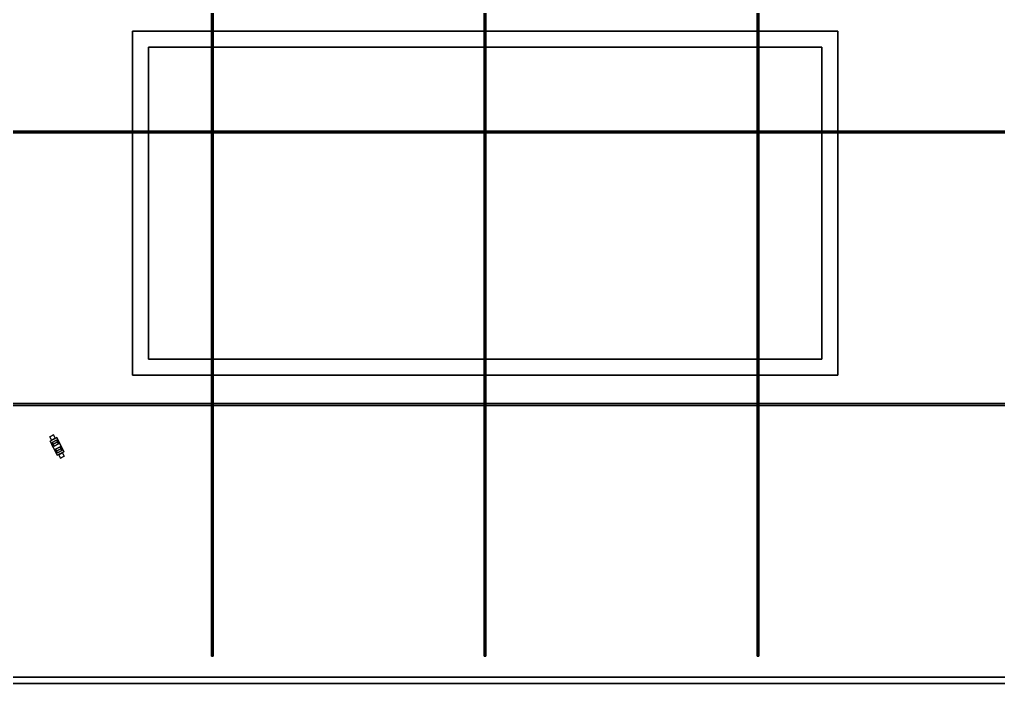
# Model space of a CAD drawing. Header units: metres. Extents: x -0.1 to 82.2, y -0.1 to 82.7.
# Drawn here: x 40.91 to 64.23, y -0.15 to 15.68 of the extents above; entities that cross this region are included whole.
import ezdxf

# ---------------------------------------------------------------- set-up
doc = ezdxf.new("R2010")
doc.units = ezdxf.units.M
for name, color, linetype in [('Entourage_Figures_B', 7, 'CONTINUOUS'), ('Landscape_Planters', 7, 'CONTINUOUS'), ('Landscape_Planting', 7, 'CONTINUOUS'), ('Site_Joints', 7, 'CONTINUOUS'), ('Site_Plaza', 7, 'CONTINUOUS')]:
    doc.layers.add(name, color=color, linetype=linetype)

msp = doc.modelspace()

# ---------------------------------------------------------------- linework, layer by layer
at = {"layer": 'Entourage_Figures_B'}
for points in [[(41.626, 5.731, 0.92), (41.715, 5.777, 0.92), (41.756, 5.697, 0.92), (41.667, 5.651, 0.92)], [(41.626, 5.731, 1.34), (41.667, 5.651, 1.34), (41.756, 5.697, 1.34), (41.715, 5.777, 1.34)], [(41.626, 5.731, 0.92), (41.626, 5.731, 1.34), (41.715, 5.777, 1.34), (41.715, 5.777, 0.92)], [(41.626, 5.731, 0.92), (41.667, 5.651, 0.92), (41.667, 5.651, 1.34), (41.626, 5.731, 1.34)], [(41.634, 5.628, 0.8), (41.794, 5.71, 0.8), (41.966, 5.372, 0.8), (41.806, 5.29, 0.8)], [(41.634, 5.628, 1.38), (41.806, 5.29, 1.38), (41.966, 5.372, 1.38), (41.794, 5.71, 1.38)], [(41.634, 5.628, 0.8), (41.634, 5.628, 1.38), (41.794, 5.71, 1.38), (41.794, 5.71, 0.8)], [(41.634, 5.628, 0.8), (41.806, 5.29, 0.8), (41.806, 5.29, 1.38), (41.634, 5.628, 1.38)], [(41.667, 5.651, 0.92), (41.756, 5.697, 0.92), (41.756, 5.697, 1.34), (41.667, 5.651, 1.34)], [(41.679, 5.539, 1.46), (41.839, 5.621, 1.46), (41.921, 5.461, 1.46), (41.761, 5.379, 1.46)], [(41.679, 5.539, 1.7), (41.761, 5.379, 1.7), (41.921, 5.461, 1.7), (41.839, 5.621, 1.7)], [(41.679, 5.539, 1.46), (41.679, 5.539, 1.7), (41.839, 5.621, 1.7), (41.839, 5.621, 1.46)], [(41.683, 5.598), (41.79, 5.652), (41.835, 5.563), (41.728, 5.508)], [(41.683, 5.598, 0.82), (41.728, 5.508, 0.82), (41.835, 5.563, 0.82), (41.79, 5.652, 0.82)], [(41.683, 5.598), (41.683, 5.598, 0.82), (41.79, 5.652, 0.82), (41.79, 5.652)], [(41.683, 5.598), (41.728, 5.508), (41.728, 5.508, 0.82), (41.683, 5.598, 0.82)], [(41.715, 5.777, 0.92), (41.715, 5.777, 1.34), (41.756, 5.697, 1.34), (41.756, 5.697, 0.92)], [(41.79, 5.652), (41.79, 5.652, 0.82), (41.835, 5.563, 0.82), (41.835, 5.563)], [(41.794, 5.71, 0.8), (41.794, 5.71, 1.38), (41.966, 5.372, 1.38), (41.966, 5.372, 0.8)], [(41.839, 5.621, 1.46), (41.839, 5.621, 1.7), (41.921, 5.461, 1.7), (41.921, 5.461, 1.46)], [(41.679, 5.539, 1.46), (41.761, 5.379, 1.46), (41.761, 5.379, 1.7), (41.679, 5.539, 1.7)], [(41.728, 5.508), (41.835, 5.563), (41.835, 5.563, 0.82), (41.728, 5.508, 0.82)], [(41.761, 5.379, 1.46), (41.921, 5.461, 1.46), (41.921, 5.461, 1.7), (41.761, 5.379, 1.7)], [(41.765, 5.437), (41.872, 5.492), (41.917, 5.402), (41.81, 5.348)], [(41.765, 5.437, 0.82), (41.81, 5.348, 0.82), (41.917, 5.402, 0.82), (41.872, 5.492, 0.82)], [(41.765, 5.437), (41.765, 5.437, 0.82), (41.872, 5.492, 0.82), (41.872, 5.492)], [(41.765, 5.437), (41.81, 5.348), (41.81, 5.348, 0.82), (41.765, 5.437, 0.82)], [(41.806, 5.29, 0.8), (41.966, 5.372, 0.8), (41.966, 5.372, 1.38), (41.806, 5.29, 1.38)], [(41.81, 5.348), (41.917, 5.402), (41.917, 5.402, 0.82), (41.81, 5.348, 0.82)], [(41.872, 5.492), (41.872, 5.492, 0.82), (41.917, 5.402, 0.82), (41.917, 5.402)], [(41.844, 5.303, 0.92), (41.933, 5.349, 0.92), (41.974, 5.269, 0.92), (41.885, 5.223, 0.92)], [(41.844, 5.303, 1.34), (41.885, 5.223, 1.34), (41.974, 5.269, 1.34), (41.933, 5.349, 1.34)], [(41.844, 5.303, 0.92), (41.844, 5.303, 1.34), (41.933, 5.349, 1.34), (41.933, 5.349, 0.92)], [(41.844, 5.303, 0.92), (41.885, 5.223, 0.92), (41.885, 5.223, 1.34), (41.844, 5.303, 1.34)], [(41.885, 5.223, 0.92), (41.974, 5.269, 0.92), (41.974, 5.269, 1.34), (41.885, 5.223, 1.34)], [(41.933, 5.349, 0.92), (41.933, 5.349, 1.34), (41.974, 5.269, 1.34), (41.974, 5.269, 0.92)]]:
    msp.add_3dface(points, dxfattribs=at)
at = {"layer": 'Landscape_Planters'}
for points in [[(43.6, 7.2), (43.6, 15.4), (60.4, 15.4), (60.4, 7.2)], [(43.6, 7.2, 0.5), (60.4, 7.2, 0.5), (60.4, 15.4, 0.5), (43.6, 15.4, 0.5)], [(43.6, 7.2), (43.6, 7.2, 0.5), (43.6, 15.4, 0.5), (43.6, 15.4)], [(43.6, 15.4), (43.6, 15.4, 0.5), (60.4, 15.4, 0.5), (60.4, 15.4)], [(60.4, 7.2), (60.4, 15.4), (60.4, 15.4, 0.5), (60.4, 7.2, 0.5)], [(43.6, 7.2), (60.4, 7.2), (60.4, 7.2, 0.5), (43.6, 7.2, 0.5)]]:
    msp.add_3dface(points, dxfattribs=at)
at = {"layer": 'Landscape_Planting'}
for points in [[(43.98, 7.58, 0.36), (43.98, 15.02, 0.36), (60.02, 15.02, 0.36), (60.02, 7.58, 0.36)], [(43.98, 7.58, 0.56), (60.02, 7.58, 0.56), (60.02, 15.02, 0.56), (43.98, 15.02, 0.56)], [(43.98, 7.58, 0.36), (43.98, 7.58, 0.56), (43.98, 15.02, 0.56), (43.98, 15.02, 0.36)], [(43.98, 15.02, 0.36), (43.98, 15.02, 0.56), (60.02, 15.02, 0.56), (60.02, 15.02, 0.36)], [(60.02, 7.58, 0.36), (60.02, 15.02, 0.36), (60.02, 15.02, 0.56), (60.02, 7.58, 0.56)], [(43.98, 7.58, 0.36), (60.02, 7.58, 0.36), (60.02, 7.58, 0.56), (43.98, 7.58, 0.56)]]:
    msp.add_3dface(points, dxfattribs=at)
at = {"layer": 'Site_Joints'}
for points in [[(45.48, 0.5, 0.002), (45.48, 25.6, 0.002), (45.52, 25.6, 0.002), (45.52, 0.5, 0.002)], [(45.48, 0.5, 0.01), (45.52, 0.5, 0.01), (45.52, 25.6, 0.01), (45.48, 25.6, 0.01)], [(45.48, 0.5, 0.002), (45.48, 0.5, 0.01), (45.48, 25.6, 0.01), (45.48, 25.6, 0.002)], [(45.52, 0.5, 0.002), (45.52, 25.6, 0.002), (45.52, 25.6, 0.01), (45.52, 0.5, 0.01)], [(51.98, 0.5, 0.002), (51.98, 25.6, 0.002), (52.02, 25.6, 0.002), (52.02, 0.5, 0.002)], [(51.98, 0.5, 0.01), (52.02, 0.5, 0.01), (52.02, 25.6, 0.01), (51.98, 25.6, 0.01)], [(51.98, 0.5, 0.002), (51.98, 0.5, 0.01), (51.98, 25.6, 0.01), (51.98, 25.6, 0.002)], [(52.02, 0.5, 0.002), (52.02, 25.6, 0.002), (52.02, 25.6, 0.01), (52.02, 0.5, 0.01)], [(58.48, 0.5, 0.002), (58.48, 25.6, 0.002), (58.52, 25.6, 0.002), (58.52, 0.5, 0.002)], [(58.48, 0.5, 0.01), (58.52, 0.5, 0.01), (58.52, 25.6, 0.01), (58.48, 25.6, 0.01)], [(58.48, 0.5, 0.002), (58.48, 0.5, 0.01), (58.48, 25.6, 0.01), (58.48, 25.6, 0.002)], [(58.52, 0.5, 0.002), (58.52, 25.6, 0.002), (58.52, 25.6, 0.01), (58.52, 0.5, 0.01)], [(0.5, 12.98, 0.002), (0.5, 13.02, 0.002), (81.5, 13.02, 0.002), (81.5, 12.98, 0.002)], [(0.5, 12.98, 0.01), (81.5, 12.98, 0.01), (81.5, 13.02, 0.01), (0.5, 13.02, 0.01)], [(0.5, 13.02, 0.002), (0.5, 13.02, 0.01), (81.5, 13.02, 0.01), (81.5, 13.02, 0.002)], [(0.5, 12.98, 0.002), (81.5, 12.98, 0.002), (81.5, 12.98, 0.01), (0.5, 12.98, 0.01)], [(0.5, 6.48, 0.002), (0.5, 6.52, 0.002), (81.5, 6.52, 0.002), (81.5, 6.48, 0.002)], [(0.5, 6.48, 0.01), (81.5, 6.48, 0.01), (81.5, 6.52, 0.01), (0.5, 6.52, 0.01)], [(0.5, 6.52, 0.002), (0.5, 6.52, 0.01), (81.5, 6.52, 0.01), (81.5, 6.52, 0.002)], [(0.5, 6.48, 0.002), (81.5, 6.48, 0.002), (81.5, 6.48, 0.01), (0.5, 6.48, 0.01)], [(45.48, 0.5, 0.002), (45.52, 0.5, 0.002), (45.52, 0.5, 0.01), (45.48, 0.5, 0.01)], [(51.98, 0.5, 0.002), (52.02, 0.5, 0.002), (52.02, 0.5, 0.01), (51.98, 0.5, 0.01)], [(58.48, 0.5, 0.002), (58.52, 0.5, 0.002), (58.52, 0.5, 0.01), (58.48, 0.5, 0.01)]]:
    msp.add_3dface(points, dxfattribs=at)
at = {"layer": 'Site_Plaza'}
for points in [[(-0.15, -0.15, -0.18), (-0.15, 82.65, -0.18), (82.15, 82.65, -0.18), (82.15, -0.15, -0.18)], [(-0.15, -0.15, -0.02), (82.15, -0.15, -0.02), (82.15, 82.65, -0.02), (-0.15, 82.65, -0.02)], [(0, 0, -0.6), (0, 82.5, -0.6), (82, 82.5, -0.6), (82, 0, -0.6)], [(0, 0), (82, 0), (82, 82.5), (0, 82.5)], [(0, 0, -0.6), (82, 0, -0.6), (82, 0), (0, 0)], [(-0.15, -0.15, -0.18), (82.15, -0.15, -0.18), (82.15, -0.15, -0.02), (-0.15, -0.15, -0.02)]]:
    msp.add_3dface(points, dxfattribs=at)

doc.saveas('drawing.dxf')
